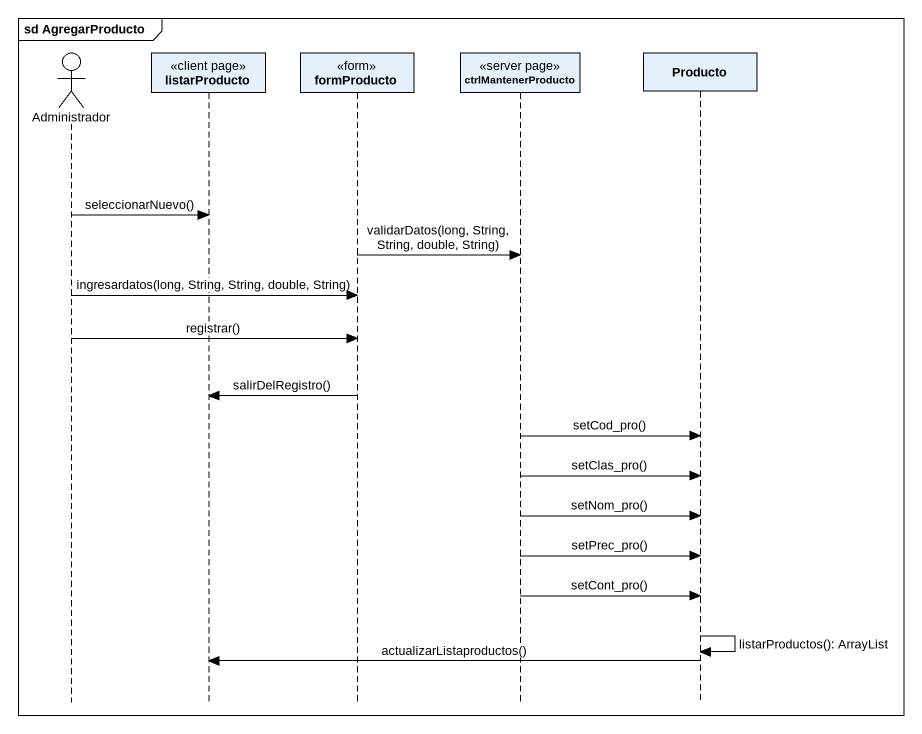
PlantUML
@startuml
mainframe sd AgregarProducto
hide footbox
actor Administrador
participant listarProducto <<client page>>
participant formProducto <<form>>
participant ctrlMantenerProducto <<server page>>
participant Producto

Administrador -> listarProducto : seleccionarNuevo()
formProducto -> ctrlMantenerProducto : validarDatos(long, String, String, double, String)
Administrador -> formProducto : ingresardatos(long, String, String, double, String)
Administrador -> formProducto : registrar()
formProducto -> listarProducto : salirDelRegistro()
ctrlMantenerProducto -> Producto : setCod_pro()
ctrlMantenerProducto -> Producto : setClas_pro()
ctrlMantenerProducto -> Producto : setNom_pro()
ctrlMantenerProducto -> Producto : setPrec_pro()
ctrlMantenerProducto -> Producto : setCont_pro()
Producto -> Producto : listarProductos(): ArrayList
Producto -> listarProducto : actualizarListaproductos()
@enduml
